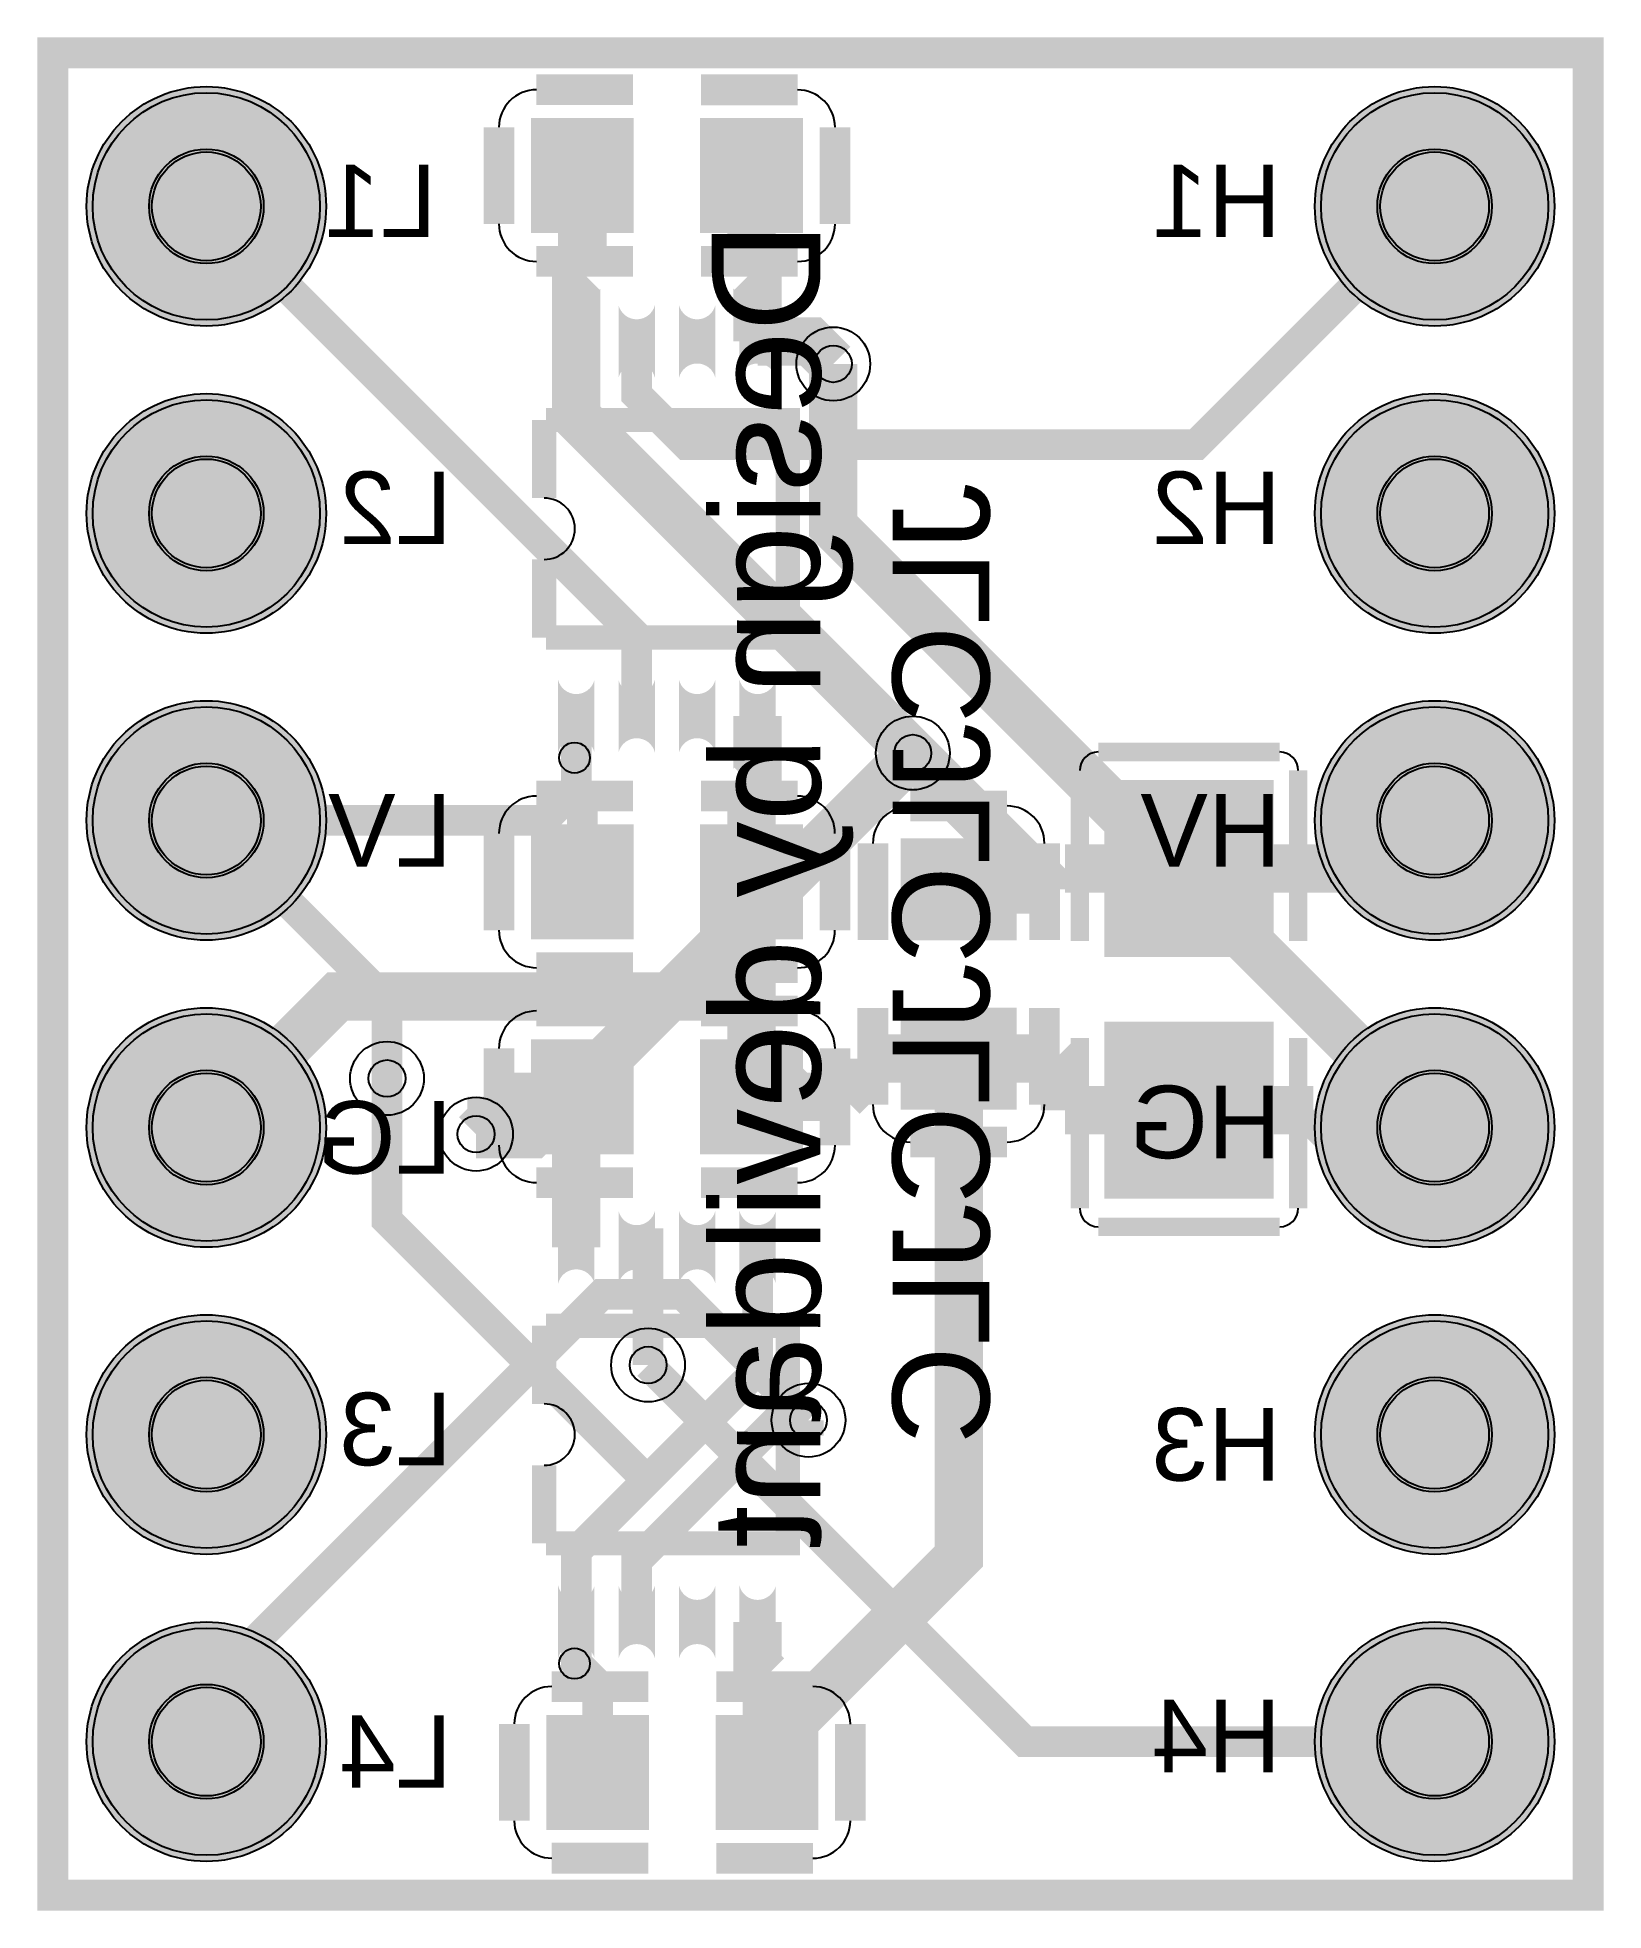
# Model space of a CAD drawing. Header units: millimetres. Extents: x 16.5 to 29.5, y 65 to 80.5.
import ezdxf

# ---------------------------------------------------------------- set-up
doc = ezdxf.new("R2010")
doc.units = ezdxf.units.MM
for name, color, linetype, true_color in [('BoardOutLine', 7, 'Continuous', 0xff00ff), ('BottomLayer', 7, 'Continuous', 0x0000ff), ('BottomSolderMaskLayer', 7, 'Continuous', 0xaa00ff), ('Document', 7, 'Continuous', 0xffffff), ('Hole', 7, 'Continuous', 0x222222), ('Multi-Layer', 7, 'Continuous', 0xc0c0c0), ('TopLayer', 7, 'Continuous', 0xff0000), ('TopPasteMaskLayer', 7, 'Continuous', 0x808080), ('TopSilkLayer', 7, 'Continuous', 0xffcc00), ('TopSolderMaskLayer', 7, 'Continuous', 0x800080)]:
    doc.layers.add(name, color=color, linetype=linetype, true_color=true_color)
doc.styles.get("Standard").update_dxf_attribs({"font": 'arial.ttf'})

msp = doc.modelspace()

# ---------------------------------------------------------------- hatches: boundary and pattern name
at = {"layer": 'BottomSolderMaskLayer'}
for points in [[(16.916433832867643, 79.12115824231648, 1), (18.897637795275568, 79.12115824231648, 1)], [(27.0764541529084, 79.12115824231648, 1), (29.057658115316325, 79.12115824231648, 1)], [(16.916433832867643, 76.58115316230624, 1), (18.897637795275568, 76.58115316230624, 1)], [(27.0764541529084, 76.58115316230624, 1), (29.057658115316325, 76.58115316230624, 1)], [(16.916433832867643, 74.0411480822961, 1), (18.897637795275568, 74.0411480822961, 1)], [(27.0764541529084, 74.0411480822961, 1), (29.057658115316325, 74.0411480822961, 1)], [(16.916433832867643, 71.50114300228597, 1), (18.897637795275568, 71.50114300228597, 1)], [(27.0764541529084, 71.50114300228597, 1), (29.057658115316325, 71.50114300228597, 1)], [(16.916433832867643, 68.96113792227584, 1), (18.897637795275568, 68.96113792227584, 1)], [(27.0764541529084, 68.96113792227584, 1), (29.057658115316325, 68.96113792227584, 1)], [(16.916433832867643, 66.42113284226559, 1), (18.897637795275568, 66.42113284226559, 1)], [(27.0764541529084, 66.42113284226559, 1), (29.057658115316325, 66.42113284226559, 1)]]:
    msp.add_hatch(color=256, dxfattribs=at).paths.add_polyline_path(points)
at = {"layer": 'Multi-Layer'}
for points in [[(16.967233934467846, 79.12115824231648, 1), (18.846837693675365, 79.12115824231648, 1)], [(27.127254254508603, 79.12115824231648, 1), (29.006858013716123, 79.12115824231648, 1)], [(16.967233934467846, 76.58115316230624, 1), (18.846837693675365, 76.58115316230624, 1)], [(27.127254254508603, 76.58115316230624, 1), (29.006858013716123, 76.58115316230624, 1)], [(16.967233934467846, 74.0411480822961, 1), (18.846837693675365, 74.0411480822961, 1)], [(27.127254254508603, 74.0411480822961, 1), (29.006858013716123, 74.0411480822961, 1)], [(16.967233934467846, 71.50114300228597, 1), (18.846837693675365, 71.50114300228597, 1)], [(27.127254254508603, 71.50114300228597, 1), (29.006858013716123, 71.50114300228597, 1)], [(16.967233934467846, 68.96113792227584, 1), (18.846837693675365, 68.96113792227584, 1)], [(27.127254254508603, 68.96113792227584, 1), (29.006858013716123, 68.96113792227584, 1)], [(16.967233934467846, 66.42113284226559, 1), (18.846837693675365, 66.42113284226559, 1)], [(27.127254254508603, 66.42113284226559, 1), (29.006858013716123, 66.42113284226559, 1)]]:
    msp.add_hatch(color=256, dxfattribs=at).paths.add_polyline_path(points)
at = {"layer": 'TopLayer'}
for points in [[(20.61704343408678, 79.82517145034285), (21.417043434086963, 79.82517145034285), (21.417043434086963, 78.92514605029214), (20.61704343408678, 78.92514605029214)], [(22.017043434086872, 79.82517145034285), (22.817043434087054, 79.82517145034285), (22.817043434087054, 78.92514605029214), (22.017043434086872, 78.92514605029214)], [(21.091986283972393, 78.25381000762013, -0.7853981633974483), (20.84197358394699, 78.25381000762013), (20.84197358394699, 77.7538100076199, -0.7853981633974483), (21.091986283972393, 77.7538100076199)], [(21.59211328422639, 78.25381000762013, -0.7853981633974483), (21.34210058420099, 78.25381000762013), (21.34210058420099, 77.7538100076199, -0.7853981633974483), (21.59211328422639, 77.7538100076199)], [(22.09198628397262, 78.25381000762013, -0.7853981633974483), (21.84197358394722, 78.25381000762013), (21.84197358394722, 77.7538100076199, -0.7853981633974483), (22.09198628397262, 77.7538100076199)], [(22.592113284226617, 78.25381000762013, -0.7853981633974483), (22.342100584201216, 78.25381000762013), (22.342100584201216, 77.7538100076199, -0.7853981633974483), (22.592113284226617, 77.7538100076199)], [(21.091986283972393, 75.15398780797568, -0.7853981633974483), (20.84197358394699, 75.15398780797568), (20.84197358394699, 74.65398780797545, -0.7853981633974483), (21.091986283972393, 74.65398780797545)], [(21.59211328422639, 75.15398780797568, -0.7853981633974483), (21.34210058420099, 75.15398780797568), (21.34210058420099, 74.65398780797545, -0.7853981633974483), (21.59211328422639, 74.65398780797545)], [(22.09198628397262, 75.15398780797568, -0.7853981633974483), (21.84197358394722, 75.15398780797568), (21.84197358394722, 74.65398780797545, -0.7853981633974483), (22.09198628397262, 74.65398780797545)], [(22.592113284226617, 75.15398780797568, -0.7853981633974483), (22.342100584201216, 75.15398780797568), (22.342100584201216, 74.65398780797545, -0.7853981633974483), (22.592113284226617, 74.65398780797545)], [(26.710058420116866, 72.93916687833371), (25.36004572009142, 72.93916687833371), (25.36004572009142, 74.34917449834893), (26.710058420116866, 74.34917449834893)], [(21.417043434086963, 73.08313436626872), (20.61704343408678, 73.08313436626872), (20.61704343408678, 73.98315976631943), (21.417043434086963, 73.98315976631943)], [(22.817043434087054, 73.08313436626872), (22.017043434086872, 73.08313436626872), (22.017043434086872, 73.98315976631943), (22.817043434087054, 73.98315976631943)], [(23.68003556007102, 73.07114554229099), (23.68003556007102, 73.87114554229106), (24.580060960121955, 73.87114554229106), (24.580060960121955, 73.07114554229099)], [(23.68003556007102, 71.67114554229101), (23.68003556007102, 72.47114554229108), (24.580060960121955, 72.47114554229108), (24.580060960121955, 71.67114554229101)], [(20.61704343408678, 72.20515621031234), (21.417043434086963, 72.20515621031234), (21.417043434086963, 71.30513081026163), (20.61704343408678, 71.30513081026163)], [(22.017043434086872, 72.20515621031234), (22.817043434087054, 72.20515621031234), (22.817043434087054, 71.30513081026163), (22.017043434086872, 71.30513081026163)], [(26.710058420116866, 72.34912369824735), (25.36004572009142, 72.34912369824735), (25.36004572009142, 70.93911607823213), (26.710058420116866, 70.93911607823213)], [(21.091986283972393, 70.76079502159018, -0.7853981633974483), (20.84197358394699, 70.76079502159018), (20.84197358394699, 70.26079502158996, -0.7853981633974483), (21.091986283972393, 70.26079502158996)], [(21.59211328422639, 70.76079502159018, -0.7853981633974483), (21.34210058420099, 70.76079502159018), (21.34210058420099, 70.26079502158996, -0.7853981633974483), (21.59211328422639, 70.26079502158996)], [(22.09198628397262, 70.76079502159018, -0.7853981633974483), (21.84197358394722, 70.76079502159018), (21.84197358394722, 70.26079502158996, -0.7853981633974483), (22.09198628397262, 70.26079502158996)], [(22.592113284226617, 70.76079502159018, -0.7853981633974483), (22.342100584201216, 70.76079502159018), (22.342100584201216, 70.26079502158996, -0.7853981633974483), (22.592113284226617, 70.26079502158996)], [(21.091986283972393, 67.66097282194573, -0.7853981633974483), (20.84197358394699, 67.66097282194573), (20.84197358394699, 67.1609728219455, -0.7853981633974483), (21.091986283972393, 67.1609728219455)], [(21.59211328422639, 67.66097282194573, -0.7853981633974483), (21.34210058420099, 67.66097282194573), (21.34210058420099, 67.1609728219455, -0.7853981633974483), (21.59211328422639, 67.1609728219455)], [(22.09198628397262, 67.66097282194573, -0.7853981633974483), (21.84197358394722, 67.66097282194573), (21.84197358394722, 67.1609728219455, -0.7853981633974483), (22.09198628397262, 67.1609728219455)], [(22.592113284226617, 67.66097282194573, -0.7853981633974483), (22.342100584201216, 67.66097282194573), (22.342100584201216, 67.1609728219455, -0.7853981633974483), (22.592113284226617, 67.1609728219455)], [(21.544043688087413, 65.71711963423922), (20.74404368808723, 65.71711963423922), (20.74404368808723, 66.61714503428993), (21.544043688087413, 66.61714503428993)], [(22.944043688087504, 65.71711963423922), (22.144043688087322, 65.71711963423922), (22.144043688087322, 66.61714503428993), (22.944043688087504, 66.61714503428993)]]:
    msp.add_hatch(color=256, dxfattribs=at).paths.add_polyline_path(points)
at = {"layer": 'TopPasteMaskLayer'}
for points in [[(20.61704343408678, 79.82517145034285), (21.417043434086963, 79.82517145034285), (21.417043434086963, 78.92514605029214), (20.61704343408678, 78.92514605029214)], [(22.017043434086872, 79.82517145034285), (22.817043434087054, 79.82517145034285), (22.817043434087054, 78.92514605029214), (22.017043434086872, 78.92514605029214)], [(21.091986283972393, 78.25381000762013, -0.7853981633974483), (20.84197358394699, 78.25381000762013), (20.84197358394699, 77.7538100076199, -0.7853981633974483), (21.091986283972393, 77.7538100076199)], [(21.59211328422639, 78.25381000762013, -0.7853981633974483), (21.34210058420099, 78.25381000762013), (21.34210058420099, 77.7538100076199, -0.7853981633974483), (21.59211328422639, 77.7538100076199)], [(22.09198628397262, 78.25381000762013, -0.7853981633974483), (21.84197358394722, 78.25381000762013), (21.84197358394722, 77.7538100076199, -0.7853981633974483), (22.09198628397262, 77.7538100076199)], [(22.592113284226617, 78.25381000762013, -0.7853981633974483), (22.342100584201216, 78.25381000762013), (22.342100584201216, 77.7538100076199, -0.7853981633974483), (22.592113284226617, 77.7538100076199)], [(21.091986283972393, 75.15398780797568, -0.7853981633974483), (20.84197358394699, 75.15398780797568), (20.84197358394699, 74.65398780797545, -0.7853981633974483), (21.091986283972393, 74.65398780797545)], [(21.59211328422639, 75.15398780797568, -0.7853981633974483), (21.34210058420099, 75.15398780797568), (21.34210058420099, 74.65398780797545, -0.7853981633974483), (21.59211328422639, 74.65398780797545)], [(22.09198628397262, 75.15398780797568, -0.7853981633974483), (21.84197358394722, 75.15398780797568), (21.84197358394722, 74.65398780797545, -0.7853981633974483), (22.09198628397262, 74.65398780797545)], [(22.592113284226617, 75.15398780797568, -0.7853981633974483), (22.342100584201216, 75.15398780797568), (22.342100584201216, 74.65398780797545, -0.7853981633974483), (22.592113284226617, 74.65398780797545)], [(25.395046990093988, 74.34912369824735), (26.675031750063454, 74.34912369824735), (26.725044450088944, 74.29911099822198), (26.725044450088944, 73.14909829819646), (26.675031750063454, 73.09911099822193), (26.264998729997615, 73.09408178816352), (26.264998729997615, 73.54409448818888), (25.815011430022878, 73.54409448818888), (25.815011430022878, 73.10408940817877), (25.395046990093988, 73.09911099822193), (25.345034290068725, 73.14909829819646), (25.345034290068725, 74.29911099822198)], [(21.417043434086963, 73.08313436626872), (20.61704343408678, 73.08313436626872), (20.61704343408678, 73.98315976631943), (21.417043434086963, 73.98315976631943)], [(22.817043434087054, 73.08313436626872), (22.017043434086872, 73.08313436626872), (22.017043434086872, 73.98315976631943), (22.817043434087054, 73.98315976631943)], [(23.68003556007102, 73.07114554229099), (23.68003556007102, 73.87114554229106), (24.580060960121955, 73.87114554229106), (24.580060960121955, 73.07114554229099)], [(23.68003556007102, 71.67114554229101), (23.68003556007102, 72.47114554229108), (24.580060960121955, 72.47114554229108), (24.580060960121955, 71.67114554229101)], [(20.61704343408678, 72.20515621031234), (21.417043434086963, 72.20515621031234), (21.417043434086963, 71.30513081026163), (20.61704343408678, 71.30513081026163)], [(22.017043434086872, 72.20515621031234), (22.817043434087054, 72.20515621031234), (22.817043434087054, 71.30513081026163), (22.017043434086872, 71.30513081026163)], [(26.6750571501143, 70.93916687833371), (25.395072390144833, 70.93916687833371), (25.345059690119342, 70.98917957835909), (25.345059690119342, 72.1391922783846), (25.395072390144833, 72.18917957835913), (25.805105410210672, 72.19420878841754), (25.805105410210672, 71.74419608839219), (26.25509271018541, 71.74419608839219), (26.25509271018541, 72.18420116840218), (26.6750571501143, 72.18917957835913), (26.725069850139562, 72.1391922783846), (26.725069850139562, 70.98917957835909)], [(21.091986283972393, 70.76079502159018, -0.7853981633974483), (20.84197358394699, 70.76079502159018), (20.84197358394699, 70.26079502158996, -0.7853981633974483), (21.091986283972393, 70.26079502158996)], [(21.59211328422639, 70.76079502159018, -0.7853981633974483), (21.34210058420099, 70.76079502159018), (21.34210058420099, 70.26079502158996, -0.7853981633974483), (21.59211328422639, 70.26079502158996)], [(22.09198628397262, 70.76079502159018, -0.7853981633974483), (21.84197358394722, 70.76079502159018), (21.84197358394722, 70.26079502158996, -0.7853981633974483), (22.09198628397262, 70.26079502158996)], [(22.592113284226617, 70.76079502159018, -0.7853981633974483), (22.342100584201216, 70.76079502159018), (22.342100584201216, 70.26079502158996, -0.7853981633974483), (22.592113284226617, 70.26079502158996)], [(21.091986283972393, 67.66097282194573, -0.7853981633974483), (20.84197358394699, 67.66097282194573), (20.84197358394699, 67.1609728219455, -0.7853981633974483), (21.091986283972393, 67.1609728219455)], [(21.59211328422639, 67.66097282194573, -0.7853981633974483), (21.34210058420099, 67.66097282194573), (21.34210058420099, 67.1609728219455, -0.7853981633974483), (21.59211328422639, 67.1609728219455)], [(22.09198628397262, 67.66097282194573, -0.7853981633974483), (21.84197358394722, 67.66097282194573), (21.84197358394722, 67.1609728219455, -0.7853981633974483), (22.09198628397262, 67.1609728219455)], [(22.592113284226617, 67.66097282194573, -0.7853981633974483), (22.342100584201216, 67.66097282194573), (22.342100584201216, 67.1609728219455, -0.7853981633974483), (22.592113284226617, 67.1609728219455)], [(21.544043688087413, 65.71711963423922), (20.74404368808723, 65.71711963423922), (20.74404368808723, 66.61714503428993), (21.544043688087413, 66.61714503428993)], [(22.944043688087504, 65.71711963423922), (22.144043688087322, 65.71711963423922), (22.144043688087322, 66.61714503428993), (22.944043688087504, 66.61714503428993)]]:
    msp.add_hatch(color=256, dxfattribs=at).paths.add_polyline_path(points)
at = {"layer": 'TopSolderMaskLayer'}
for points in [[(16.916433832867643, 79.12115824231648, 1), (18.897637795275568, 79.12115824231648, 1)], [(27.0764541529084, 79.12115824231648, 1), (29.057658115316325, 79.12115824231648, 1)], [(20.591644996193054, 79.85057221799025), (21.442445097793325, 79.85057221799025), (21.442445097793325, 78.89974528264463), (20.591644996193054, 78.89974528264463)], [(21.991641770380284, 79.85057221799025), (22.842441871980782, 79.85057221799025), (22.842441871980782, 78.89974528264463), (21.991641770380284, 78.89974528264463)], [(21.117386334772494, 78.30460752870113, -0.7853981633974483), (20.81657353314689, 78.30460752870113), (20.81657353314689, 77.7030124865388, -0.7853981633974483), (21.117386334772494, 77.7030124865388)], [(21.61751333502649, 78.30460752870113, -0.7853981633974483), (21.316700533400887, 78.30460752870113), (21.316700533400887, 77.7030124865388, -0.7853981633974483), (21.61751333502649, 77.7030124865388)], [(22.11738633477272, 78.30460752870113, -0.7853981633974483), (21.816573533147118, 78.30460752870113), (21.816573533147118, 77.7030124865388, -0.7853981633974483), (22.11738633477272, 77.7030124865388)], [(22.617513335026718, 78.30460752870113, -0.7853981633974483), (22.316700533401114, 78.30460752870113), (22.316700533401114, 77.7030124865388, -0.7853981633974483), (22.617513335026718, 77.7030124865388)], [(16.916433832867643, 76.58115316230624, 1), (18.897637795275568, 76.58115316230624, 1)], [(27.0764541529084, 76.58115316230624, 1), (29.057658115316325, 76.58115316230624, 1)], [(21.117386334772494, 75.20478532905668, -0.7853981633974483), (20.81657353314689, 75.20478532905668), (20.81657353314689, 74.60319028689435, -0.7853981633974483), (21.117386334772494, 74.60319028689435)], [(21.61751333502649, 75.20478532905668, -0.7853981633974483), (21.316700533400887, 75.20478532905668), (21.316700533400887, 74.60319028689435, -0.7853981633974483), (21.61751333502649, 74.60319028689435)], [(22.11738633477272, 75.20478532905668, -0.7853981633974483), (21.816573533147118, 75.20478532905668), (21.816573533147118, 74.60319028689435, -0.7853981633974483), (22.11738633477272, 74.60319028689435)], [(22.617513335026718, 75.20478532905668, -0.7853981633974483), (22.316700533401114, 75.20478532905668), (22.316700533401114, 74.60319028689435, -0.7853981633974483), (22.617513335026718, 74.60319028689435)], [(16.916433832867643, 74.0411480822961, 1), (18.897637795275568, 74.0411480822961, 1)], [(27.0764541529084, 74.0411480822961, 1), (29.057658115316325, 74.0411480822961, 1)], [(26.734377715044502, 72.91263899837293), (25.335726425163784, 72.91263899837293), (25.335726425163784, 74.37570428988454), (26.734377715044502, 74.37570428988454)], [(21.442445097793325, 73.05773359862133), (20.591644996193054, 73.05773359862133), (20.591644996193054, 74.00856053396683), (21.442445097793325, 74.00856053396683)], [(22.842441871980782, 73.05773359862133), (21.991641770380284, 73.05773359862133), (21.991641770380284, 74.00856053396683), (22.842441871980782, 74.00856053396683)], [(23.651459696467782, 73.04856628566301), (23.651459696467782, 73.89372193152974), (24.608636823725192, 73.89372193152974), (24.608636823725192, 73.04856628566301)], [(16.916433832867643, 71.50114300228597, 1), (18.897637795275568, 71.50114300228597, 1)], [(23.651459696467782, 71.64856915305234), (23.651459696467782, 72.49372479891906), (24.608636823725192, 72.49372479891906), (24.608636823725192, 71.64856915305234)], [(26.734377715044502, 72.37565157820814), (25.335726425163784, 72.37565157820814), (25.335726425163784, 70.91258628669652), (26.734377715044502, 70.91258628669652)], [(27.0764541529084, 71.50114300228597, 1), (29.057658115316325, 71.50114300228597, 1)], [(20.591644996193054, 72.23055697795974), (21.442445097793325, 72.23055697795974), (21.442445097793325, 71.27973004261423), (20.591644996193054, 71.27973004261423)], [(21.991641770380284, 72.23055697795974), (22.842441871980782, 72.23055697795974), (22.842441871980782, 71.27973004261423), (21.991641770380284, 71.27973004261423)], [(21.117386334772494, 70.81159254267118, -0.7853981633974483), (20.81657353314689, 70.81159254267118), (20.81657353314689, 70.20999750050885, -0.7853981633974483), (21.117386334772494, 70.20999750050885)], [(21.61751333502649, 70.81159254267118, -0.7853981633974483), (21.316700533400887, 70.81159254267118), (21.316700533400887, 70.20999750050885, -0.7853981633974483), (21.61751333502649, 70.20999750050885)], [(22.11738633477272, 70.81159254267118, -0.7853981633974483), (21.816573533147118, 70.81159254267118), (21.816573533147118, 70.20999750050885, -0.7853981633974483), (22.11738633477272, 70.20999750050885)], [(22.617513335026718, 70.81159254267118, -0.7853981633974483), (22.316700533401114, 70.81159254267118), (22.316700533401114, 70.20999750050885, -0.7853981633974483), (22.617513335026718, 70.20999750050885)], [(16.916433832867643, 68.96113792227584, 1), (18.897637795275568, 68.96113792227584, 1)], [(27.0764541529084, 68.96113792227584, 1), (29.057658115316325, 68.96113792227584, 1)], [(21.117386334772494, 67.71177034302673, -0.7853981633974483), (20.81657353314689, 67.71177034302673), (20.81657353314689, 67.1101753008644, -0.7853981633974483), (21.117386334772494, 67.1101753008644)], [(21.61751333502649, 67.71177034302673, -0.7853981633974483), (21.316700533400887, 67.71177034302673), (21.316700533400887, 67.1101753008644, -0.7853981633974483), (21.61751333502649, 67.1101753008644)], [(22.11738633477272, 67.71177034302673, -0.7853981633974483), (21.816573533147118, 67.71177034302673), (21.816573533147118, 67.1101753008644, -0.7853981633974483), (22.11738633477272, 67.1101753008644)], [(22.617513335026718, 67.71177034302673, -0.7853981633974483), (22.316700533401114, 67.71177034302673), (22.316700533401114, 67.1101753008644, -0.7853981633974483), (22.617513335026718, 67.1101753008644)], [(16.916433832867643, 66.42113284226559, 1), (18.897637795275568, 66.42113284226559, 1)], [(27.0764541529084, 66.42113284226559, 1), (29.057658115316325, 66.42113284226559, 1)], [(21.569445351794002, 65.69171886659183), (20.718645250193504, 65.69171886659183), (20.718645250193504, 66.64254580193744), (21.569445351794002, 66.64254580193744)], [(22.96944212598123, 65.69171886659183), (22.11864202438096, 65.69171886659183), (22.11864202438096, 66.64254580193744), (22.96944212598123, 66.64254580193744)]]:
    msp.add_hatch(color=256, dxfattribs=at).paths.add_polyline_path(points)

# ---------------------------------------------------------------- linework, layer by layer
at = {"layer": 'BoardOutLine', "const_width": 0.25400050800101603}
msp.add_lwpolyline([(16.637033274066653, 80.39116078232155), (29.337058674117316, 80.39116078232155), (29.337058674117316, 65.15113030226053), (16.637033274066653, 65.15113030226053), (16.637033274066653, 80.39116078232155)], close=True, dxfattribs=at)
at = {"layer": 'BottomLayer'}
for points, const_width in [([(28.067056134112363, 71.50114300228597), (23.0927101854204, 76.47548895097782), (23.0927101854204, 77.81762763525523)], 0.4), ([(20.13792227584463, 71.44602489204976), (20.59817119634249, 71.44602489204976), (23.75082550165098, 74.59867919735836)], 0.4), ([(17.907035814071605, 74.0411480822961), (19.40132080264152, 72.54686309372619), (19.40132080264152, 71.9072898145796)], 0.25400050800101603), ([(17.907035814071605, 66.42113284226559), (17.907035814071605, 66.85090170180331), (21.178562357124747, 70.12242824485645), (21.845313690627336, 70.12242824485645), (22.88747777495564, 69.08026416052826)], 0.25400050800101603), ([(28.067056134112363, 66.42113284226559), (24.676403352806574, 66.42113284226559), (21.561087122174285, 69.53644907289811)], 0.25400050800101603)]:
    msp.add_lwpolyline(points, dxfattribs=dict(at, const_width=const_width))
at = {"layer": 'BottomSolderMaskLayer'}
for centre, radius in [((17.907035814071605, 79.12115824231648), 0.9906019812039625), ((28.067056134112363, 79.12115824231648), 0.9906019812039625), ((17.906959613919298, 79.12125984251963), 0.47388256938676043), ((28.066979933960056, 79.12125984251963), 0.47388256938676043), ((17.907035814071605, 76.58115316230624), 0.9906019812039625), ((28.067056134112363, 76.58115316230624), 0.9906019812039625), ((17.906959613919298, 76.5812547625095), 0.47388256938676043), ((28.066979933960056, 76.5812547625095), 0.47388256938676043), ((17.907035814071605, 74.0411480822961), 0.9906019812039625), ((28.067056134112363, 74.0411480822961), 0.9906019812039625), ((17.906959613919298, 74.04124968249926), 0.47388256938676043), ((28.066979933960056, 74.04124968249926), 0.47388256938676043), ((17.907035814071605, 71.50114300228597), 0.9906019812039625), ((28.067056134112363, 71.50114300228597), 0.9906019812039625), ((17.906959613919298, 71.50124460248912), 0.47388256938676043), ((28.066979933960056, 71.50124460248912), 0.47388256938676043), ((17.907035814071605, 68.96113792227584), 0.9906019812039625), ((28.067056134112363, 68.96113792227584), 0.9906019812039625), ((17.906959613919298, 68.96123952247899), 0.47388256938676043), ((28.066979933960056, 68.96123952247899), 0.47388256938676043), ((17.907035814071605, 66.42113284226559), 0.9906019812039625), ((28.067056134112363, 66.42113284226559), 0.9906019812039625), ((17.906959613919298, 66.42123444246886), 0.47388256938676043), ((28.066979933960056, 66.42123444246886), 0.47388256938676043)]:
    msp.add_circle(centre, radius, dxfattribs=at)
at = {"layer": 'Document'}
for centre in [(20.95275590551182, 74.5598171196342), (20.95275590551182, 67.06680213360414)]:
    msp.add_circle(centre, 0.12700025400050802, dxfattribs=at)
at = {"layer": 'Hole'}
for centre in [(23.0927101854204, 77.81762763525523), (23.75082550165098, 74.59867919735836), (19.40132080264152, 71.9072898145796), (20.13792227584463, 71.44602489204976), (21.561087122174285, 69.53644907289811), (22.88747777495564, 69.08026416052826)]:
    msp.add_circle(centre, 0.15250190500381003, dxfattribs=at)
at = {"layer": 'Multi-Layer'}
for centre, radius in [((17.907035814071605, 79.12115824231648), 0.9398018796037594), ((28.067056134112363, 79.12115824231648), 0.9398018796037594), ((17.906959613919298, 79.12125984251963), 0.4495808991617984), ((28.066979933960056, 79.12125984251963), 0.4495808991617984), ((23.0927101854204, 77.81762763525523), 0.30500381000762006), ((17.907035814071605, 76.58115316230624), 0.9398018796037594), ((28.067056134112363, 76.58115316230624), 0.9398018796037594), ((17.906959613919298, 76.5812547625095), 0.4495808991617984), ((28.066979933960056, 76.5812547625095), 0.4495808991617984), ((17.907035814071605, 74.0411480822961), 0.9398018796037594), ((23.75082550165098, 74.59867919735836), 0.30500381000762006), ((28.067056134112363, 74.0411480822961), 0.9398018796037594), ((17.906959613919298, 74.04124968249926), 0.4495808991617984), ((28.066979933960056, 74.04124968249926), 0.4495808991617984), ((17.907035814071605, 71.50114300228597), 0.9398018796037594), ((28.067056134112363, 71.50114300228597), 0.9398018796037594), ((19.40132080264152, 71.9072898145796), 0.30500381000762006), ((17.906959613919298, 71.50124460248912), 0.4495808991617984), ((28.066979933960056, 71.50124460248912), 0.4495808991617984), ((20.13792227584463, 71.44602489204976), 0.30500381000762006), ((17.907035814071605, 68.96113792227584), 0.9398018796037594), ((28.067056134112363, 68.96113792227584), 0.9398018796037594), ((21.561087122174285, 69.53644907289811), 0.30500381000762006), ((17.906959613919298, 68.96123952247899), 0.4495808991617984), ((22.88747777495564, 69.08026416052826), 0.30500381000762006), ((28.066979933960056, 68.96123952247899), 0.4495808991617984), ((17.907035814071605, 66.42113284226559), 0.9398018796037594), ((28.067056134112363, 66.42113284226559), 0.9398018796037594), ((17.906959613919298, 66.42123444246886), 0.4495808991617984), ((28.066979933960056, 66.42123444246886), 0.4495808991617984)]:
    msp.add_circle(centre, radius, dxfattribs=at)
at = {"layer": 'TopLayer'}
for points, const_width in [([(21.017018034036028, 79.3751587503175), (21.017018034036028, 78.57302514605033)], 0.4), ([(22.417068834137808, 79.3751587503175), (22.417068834137808, 78.57302514605033)], 0.4), ([(17.907035814071605, 79.12115824231648), (21.46710693421369, 75.56108712217417), (21.46710693421369, 74.90424180848356)], 0.25400050800101603), ([(21.46710693421369, 78.0040640081279), (21.46710693421369, 77.56235712471414), (21.879095758191625, 77.15036830073655), (26.096266192532312, 77.15036830073655), (28.067056134112363, 79.12115824231648)], 0.25400050800101603), ([(21.017018034036028, 78.57302514605033), (20.966979933959692, 78.52298704597399), (20.966979933959692, 78.0040640081279)], 0.4), ([(22.417068834137808, 78.57302514605033), (22.467106934213916, 78.52298704597399), (22.467106934213916, 78.0040640081279)], 0.4), ([(23.75082550165098, 74.59867919735836), (20.966979933959692, 77.38252476504954), (20.966979933959692, 78.0040640081279)], 0.4), ([(22.467106934213916, 78.0040640081279), (22.906273812547624, 78.0040640081279), (23.0927101854204, 77.81762763525523)], 0.4), ([(20.966979933959692, 74.31242062484125), (20.966979933959692, 74.90424180848356)], 0.25400050800101603), ([(22.417068834137808, 74.33528067056125), (22.467106934213916, 74.38531877063747), (22.467106934213916, 74.90424180848356)], 0.4), ([(24.684277368554604, 73.47117094234181), (24.684277368554604, 73.66522733045463), (23.75082550165098, 74.59867919735836)], 0.4), ([(22.417068834137808, 73.53314706629408), (22.417068834137808, 74.33528067056125)], 0.4), ([(17.907035814071605, 74.0411480822961), (20.69570739141477, 74.0411480822961), (20.966979933959692, 74.31242062484125)], 0.25400050800101603), ([(21.017018034036028, 74.26238252476503), (20.966979933959692, 74.31242062484125)], 0.25400050800101603), ([(21.017018034036028, 73.53314706629408), (21.017018034036028, 74.26238252476503)], 0.25400050800101603), ([(26.035052070104257, 73.64414528829047), (27.670053340106733, 73.64414528829047), (28.067056134112363, 74.0411480822961)], 0.4), ([(24.932181864363884, 73.47117094234181), (24.932181864363884, 73.56819913639822), (25.00812801625625, 73.64414528829047)], 0.4), ([(25.521717043434137, 73.64414528829047), (25.00812801625625, 73.64414528829047)], 0.4), ([(25.521717043434137, 73.64414528829047), (26.035052070104257, 73.64414528829047)], 0.4), ([(22.417068834137808, 72.58547117094224), (22.417068834137808, 73.53314706629408)], 0.4), ([(24.1300482600966, 73.47117094234181), (24.684277368554604, 73.47117094234181)], 0.4), ([(24.684277368554604, 73.47117094234181), (24.932181864363884, 73.47117094234181)], 0.4), ([(22.417068834137808, 72.58547117094224), (18.99136398272799, 72.58547117094224), (17.907035814071605, 71.50114300228597)], 0.4), ([(22.79324358648728, 71.75514351028698), (22.417068834137808, 72.13131826263657), (22.417068834137808, 72.58547117094224)], 0.4), ([(22.544069088138258, 66.56819913639822), (22.746253492506867, 66.56819913639822), (24.1300482600966, 67.95199390398773), (24.1300482600966, 72.07112014224026)], 0.4), ([(23.327914655829318, 72.07112014224026), (23.327914655829318, 71.91389382778766), (23.169164338328528, 71.75514351028698)], 0.4), ([(24.1300482600966, 72.07112014224026), (23.327914655829318, 72.07112014224026)], 0.4), ([(24.1300482600966, 72.07112014224026), (24.932181864363884, 72.07112014224026)], 0.4), ([(25.00812801625625, 71.64414528829059), (25.00812801625625, 71.99517399034801), (24.932181864363884, 72.07112014224026)], 0.4), ([(21.55346710693425, 68.58216916433821), (19.40132080264152, 70.73431546863094), (19.40132080264152, 71.9072898145796)], 0.25400050800101603), ([(20.13792227584463, 71.44602489204976), (20.26492252984508, 71.57302514605021), (20.26492252984508, 71.75514351028698)], 0.4), ([(21.017018034036028, 71.75514351028698), (20.26492252984508, 71.75514351028698)], 0.4), ([(21.017018034036028, 71.75514351028698), (20.966979933959692, 71.70510541021076), (20.966979933959692, 70.51104902209795)], 0.4), ([(22.417068834137808, 71.75514351028698), (22.79324358648728, 71.75514351028698)], 0.4), ([(22.79324358648728, 71.75514351028698), (23.169164338328528, 71.75514351028698)], 0.4), ([(26.035052070104257, 71.64414528829059), (25.00812801625625, 71.64414528829059)], 0.4), ([(26.035052070104257, 71.64414528829059), (27.062230124460257, 71.64414528829059)], 0.4), ([(28.067056134112363, 71.50114300228597), (27.20523241046476, 71.50114300228597), (27.062230124460257, 71.64414528829059)], 0.4), ([(21.561087122174285, 70.66776733553468), (21.561087122174285, 70.60502921005843), (21.46710693421369, 70.51104902209795)], 0.25400050800101603), ([(21.561087122174285, 70.66776733553468), (21.561087122174285, 69.53644907289811)], 0.25400050800101603), ([(21.55346710693425, 68.58216916433821), (22.467106934213916, 69.49580899161799), (22.467106934213916, 70.51104902209795)], 0.25400050800101603), ([(21.46710693421369, 67.41122682245361), (21.46710693421369, 67.91897383794765), (22.62814325628665, 69.08001016002027), (22.88747777495564, 69.08001016002027), (22.88747777495564, 69.08026416052826)], 0.25400050800101603), ([(20.966979933959692, 67.41122682245361), (20.966979933959692, 67.995681991364), (21.55346710693425, 68.58216916433821)], 0.25400050800101603), ([(22.544069088138258, 66.96926593853175), (22.467106934213916, 67.04622809245609), (22.467106934213916, 67.41122682245361)], 0.4), ([(20.966979933959692, 67.41122682245361), (20.966979933959692, 67.07340614681232), (21.144018288036477, 66.89636779273553)], 0.25400050800101603), ([(22.544069088138258, 66.56819913639822), (22.544069088138258, 66.96926593853175)], 0.4), ([(21.144018288036477, 66.16713233426458), (21.144018288036477, 66.89636779273553)], 0.25400050800101603), ([(22.544069088138258, 66.16713233426458), (22.544069088138258, 66.56819913639822)], 0.4)]:
    msp.add_lwpolyline(points, dxfattribs=dict(at, const_width=const_width))
at = {"layer": 'TopSilkLayer'}
for points, const_width in [([(21.43685547371092, 80.08526797053594), (20.63688087376181, 80.08526797053594)], 0.25400050800101603), ([(21.997307594615222, 80.08478536957068), (22.79728219456456, 80.08478536957068)], 0.25400050800101603), ([(20.327127254254492, 78.9754127508254), (20.327127254254492, 79.77546355092704)], 0.25400050800101603), ([(23.107061214122496, 79.77493014986021), (23.107061214122496, 78.97490474980941)], 0.25400050800101603), ([(21.43685547371092, 78.66558293116577), (20.63688087376181, 78.66558293116577)], 0.25400050800101603), ([(21.997307594615222, 78.66512573025148), (22.79728219456456, 78.66512573025148)], 0.25400050800101603), ([(20.70101600203202, 76.70812801625596), (20.70101600203202, 77.35417830835661)], 0.2), ([(20.717068834137763, 75.55415290830581), (22.717018034036073, 75.55415290830581), (22.717018034036073, 77.35417830835661), (20.717068834137763, 77.35417830835661)], 0.2), ([(20.70101600203202, 76.20012700025393), (20.70101600203202, 75.55415290830581)], 0.2), ([(26.786258572517227, 74.60774701549406), (25.28384556769106, 74.60774701549406)], 0.15240030480060962), ([(25.131445262890566, 74.45534671069345), (25.131445262890566, 73.04533909067811)], 0.15240030480060962), ([(26.93865887731772, 73.04533909067811), (26.93865887731772, 74.45534671069345)], 0.15240030480060962), ([(21.436779273558614, 74.2431800863601), (20.636804673609277, 74.2431800863601)], 0.25400050800101603), ([(21.997231394462915, 74.24272288544569), (22.797205994412025, 74.24272288544569)], 0.25400050800101603), ([(23.73027686055366, 74.16116332232662), (24.530302260604458, 74.16116332232662)], 0.25400050800101603), ([(20.32702565405134, 73.13337566675136), (20.32702565405134, 73.93340106680205)], 0.25400050800101603), ([(23.106959613919344, 73.93289306578606), (23.106959613919344, 73.13284226568453)], 0.25400050800101603), ([(23.420421640843188, 73.05140970281934), (23.420421640843188, 73.85138430276857)], 0.25400050800101603), ([(24.84008128016262, 73.05140970281934), (24.84008128016262, 73.85138430276857)], 0.25400050800101603), ([(21.436779273558614, 72.82352044704089), (20.636804673609277, 72.82352044704089)], 0.25400050800101603), ([(21.997231394462915, 72.82303784607564), (22.797205994412025, 72.82303784607564)], 0.25400050800101603), ([(21.43685547371092, 72.46525273050543), (20.63688087376181, 72.46525273050543)], 0.25400050800101603), ([(21.997307594615222, 72.46477012954017), (22.79728219456456, 72.46477012954017)], 0.25400050800101603), ([(23.419939039878273, 72.49095758191515), (23.419939039878273, 71.69098298196593)], 0.25400050800101603), ([(24.839624079248097, 72.49095758191515), (24.839624079248097, 71.69098298196593)], 0.25400050800101603), ([(20.327127254254492, 71.35539751079489), (20.327127254254492, 72.15544831089653)], 0.25400050800101603), ([(23.107061214122496, 72.1549149098297), (23.107061214122496, 71.3548895097789)], 0.25400050800101603), ([(25.131445262890566, 70.83294386588761), (25.131445262890566, 72.24295148590295)], 0.15240030480060962), ([(26.93865887731772, 72.24295148590295), (26.93865887731772, 70.83294386588761)], 0.15240030480060962), ([(24.52979425958847, 71.38122936245873), (23.729743459486826, 71.38122936245873)], 0.25400050800101603), ([(21.43685547371092, 71.04556769113537), (20.63688087376181, 71.04556769113537)], 0.25400050800101603), ([(21.997307594615222, 71.04511049022096), (22.79728219456456, 71.04511049022096)], 0.25400050800101603), ([(26.786258572517227, 70.680543561087), (25.28384556769106, 70.680543561087)], 0.15240030480060962), ([(20.70101600203202, 69.21511303022601), (20.70101600203202, 69.86116332232655)], 0.2), ([(20.717068834137763, 68.06113792227586), (22.717018034036073, 68.06113792227586), (22.717018034036073, 69.86116332232655), (20.717068834137763, 69.86116332232655)], 0.2), ([(20.70101600203202, 68.70711201422398), (20.70101600203202, 68.06113792227586)], 0.2), ([(21.563779527559063, 66.8771653543306), (20.763804927609726, 66.8771653543306)], 0.25400050800101603), ([(22.124231648463365, 66.8767081534163), (22.924206248412474, 66.8767081534163)], 0.25400050800101603), ([(20.45402590805179, 65.76736093472186), (20.45402590805179, 66.56738633477266)], 0.25400050800101603), ([(23.233959867919793, 66.56687833375668), (23.233959867919793, 65.76682753365503)], 0.25400050800101603), ([(21.563779527559063, 65.4575057150114), (20.763804927609726, 65.4575057150114)], 0.25400050800101603), ([(22.124231648463365, 65.45702311404614), (22.924206248412474, 65.45702311404614)], 0.25400050800101603)]:
    msp.add_lwpolyline(points, dxfattribs=dict(at, const_width=const_width))
for centre, radius, start, end in [((20.636957069749542, 79.77543815191711), 0.30982981965963935, 90, 180.00939448330345), ((22.797231395504014, 79.77495554991106), 0.30982981965963935, 359.9953028545985, 90), ((20.636957073914118, 78.97541274978425), 0.30982981965963935, 179.99999980746952, 270), ((22.79723139446287, 78.97495554991099), 0.30982981965963935, 270, 0), ((20.701041402082865, 76.45415290830579), 0.25400050800101603, 270, 90), ((25.283845567691287, 74.45534671069333), 0.15240030480060962, 90, 179.99999999999136), ((26.786258572517, 74.45534671069333), 0.15240030480060962, 0, 90), ((20.636855473710966, 73.93335026670047), 0.30982981965963935, 90, 180), ((22.797129794259718, 73.93289306682732), 0.30982981965963935, 359.9999998074695, 90), ((23.730251460502814, 73.85133350370813), 0.30982981965963935, 90, 180), ((24.530251460502768, 73.85133350266699), 0.30982981965963935, 0, 90), ((20.636855472669822, 73.13335026670052), 0.30982981965963935, 179.9953028545985, 270), ((22.797129798424294, 73.13286766469434), 0.30982981965963935, 270, 0.009394483303464608), ((20.636957069749542, 72.15542291188672), 0.30982981965963935, 90, 180.00939448330345), ((22.797231395504014, 72.15494030988054), 0.30982981965963935, 359.9953028545985, 90), ((23.729768858496982, 71.69105917795343), 0.30982981965963935, 180.00469637521252, 270), ((24.529794260629615, 71.69105918211824), 0.30982981965963935, 270, 359.9953028546633), ((20.636957073914118, 71.35539750975374), 0.30982981965963935, 179.99999980746952, 270), ((22.79723139446287, 71.35494030988059), 0.30982981965963935, 270, 0), ((25.283845567691287, 70.83294386588773), 0.15240030480060962, 180.00000000000867, 270), ((26.786258572517, 70.83294386588773), 0.15240030480060962, 270, 0), ((20.701041402082865, 68.96113792227584), 0.25400050800101603, 270, 90), ((20.763855727711416, 66.56733553467109), 0.30982981965963935, 90, 180), ((22.924130048260167, 66.56687833479782), 0.30982981965963935, 359.9999998074695, 90), ((20.763855726670272, 65.76733553467102), 0.30982981965963935, 179.9953028545985, 270), ((22.924130052424744, 65.76685293266496), 0.30982981965963935, 270, 0.009394483303464608)]:
    msp.add_arc(centre, radius, start, end, dxfattribs=at)
at = {"layer": 'TopSolderMaskLayer'}
for centre, radius in [((17.907035814071605, 79.12115824231648), 0.9906019812039625), ((28.067056134112363, 79.12115824231648), 0.9906019812039625), ((17.906959613919298, 79.12125984251963), 0.47388256938676043), ((28.066979933960056, 79.12125984251963), 0.47388256938676043), ((17.907035814071605, 76.58115316230624), 0.9906019812039625), ((28.067056134112363, 76.58115316230624), 0.9906019812039625), ((17.906959613919298, 76.5812547625095), 0.47388256938676043), ((28.066979933960056, 76.5812547625095), 0.47388256938676043), ((17.907035814071605, 74.0411480822961), 0.9906019812039625), ((28.067056134112363, 74.0411480822961), 0.9906019812039625), ((17.906959613919298, 74.04124968249926), 0.47388256938676043), ((28.066979933960056, 74.04124968249926), 0.47388256938676043), ((17.907035814071605, 71.50114300228597), 0.9906019812039625), ((28.067056134112363, 71.50114300228597), 0.9906019812039625), ((17.906959613919298, 71.50124460248912), 0.47388256938676043), ((28.066979933960056, 71.50124460248912), 0.47388256938676043), ((17.907035814071605, 68.96113792227584), 0.9906019812039625), ((28.067056134112363, 68.96113792227584), 0.9906019812039625), ((17.906959613919298, 68.96123952247899), 0.47388256938676043), ((28.066979933960056, 68.96123952247899), 0.47388256938676043), ((17.907035814071605, 66.42113284226559), 0.9906019812039625), ((28.067056134112363, 66.42113284226559), 0.9906019812039625), ((17.906959613919298, 66.42123444246886), 0.47388256938676043), ((28.066979933960056, 66.42123444246886), 0.47388256938676043)]:
    msp.add_circle(centre, radius, dxfattribs=at)

# ---------------------------------------------------------------- texts
at = {"layer": 'BottomSilkLayer', "text_generation_flag": 2}
for s, p in [('L1', (19.81203962407926, 78.86715773431547)), ('H1', (26.797053594107183, 78.86715773431547)), ('L2', (19.93903987807971, 76.32715265430522)), ('H2', (26.797053594107183, 76.32715265430522)), ('LV', (19.93903987807971, 73.66014732029464)), ('HV', (26.797053594107183, 73.66014732029464)), ('HG', (26.797053594107183, 71.24714249428496)), ('LG', (19.93903987807971, 71.1201422402844)), ('L3', (19.93903987807971, 68.70713741427483)), ('H3', (26.797053594107183, 68.58013716027426)), ('L4', (19.93903987807971, 66.04013208026413)), ('H4', (26.797053594107183, 66.16713233426458))]:
    msp.add_text(s, height=0.6000000000000001, dxfattribs=at).set_placement(p)
for s, height, p in [('Design by devildant', 0.9, (22.98704597409187, 78.99415798831592)), ('JLCJLCJLCJLC', 0.8, (24.3840487680975, 76.83515367030725))]:
    msp.add_text(s, height=height, rotation=90, dxfattribs=at).set_placement(p)

doc.saveas('drawing.dxf')
